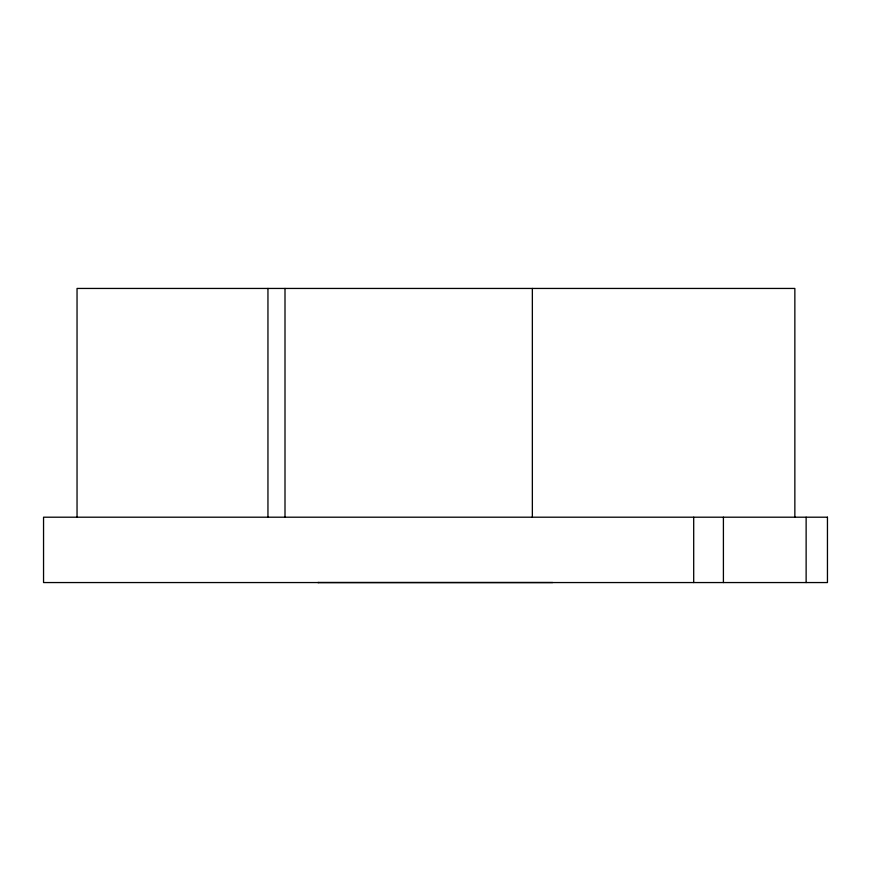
<?xml version="1.0" encoding="UTF-8"?>
<svg xmlns="http://www.w3.org/2000/svg" width="871" height="871" viewBox="0 0 871 871"><rect width="100%" height="100%" fill="white"/><g stroke="black" fill="none" stroke-linecap="round" stroke-linejoin="round"><path stroke-width="1.31" d="M552.715 582.525L317.893 582.536L318.438 582.536M806.132 517.2L806.132 582.557M794.853 517.2L794.853 288.443L77.04 288.443L77.04 517.2M723.409 517.2L723.409 582.557M693.697 517.2L693.697 582.557M532.355 288.443L532.355 517.2M285.002 288.443L285.002 517.2M267.952 288.443L267.952 517.287M827.45 517.2L43.55 517.2L43.55 582.557L827.45 582.557L827.45 517.2"/></g></svg>
